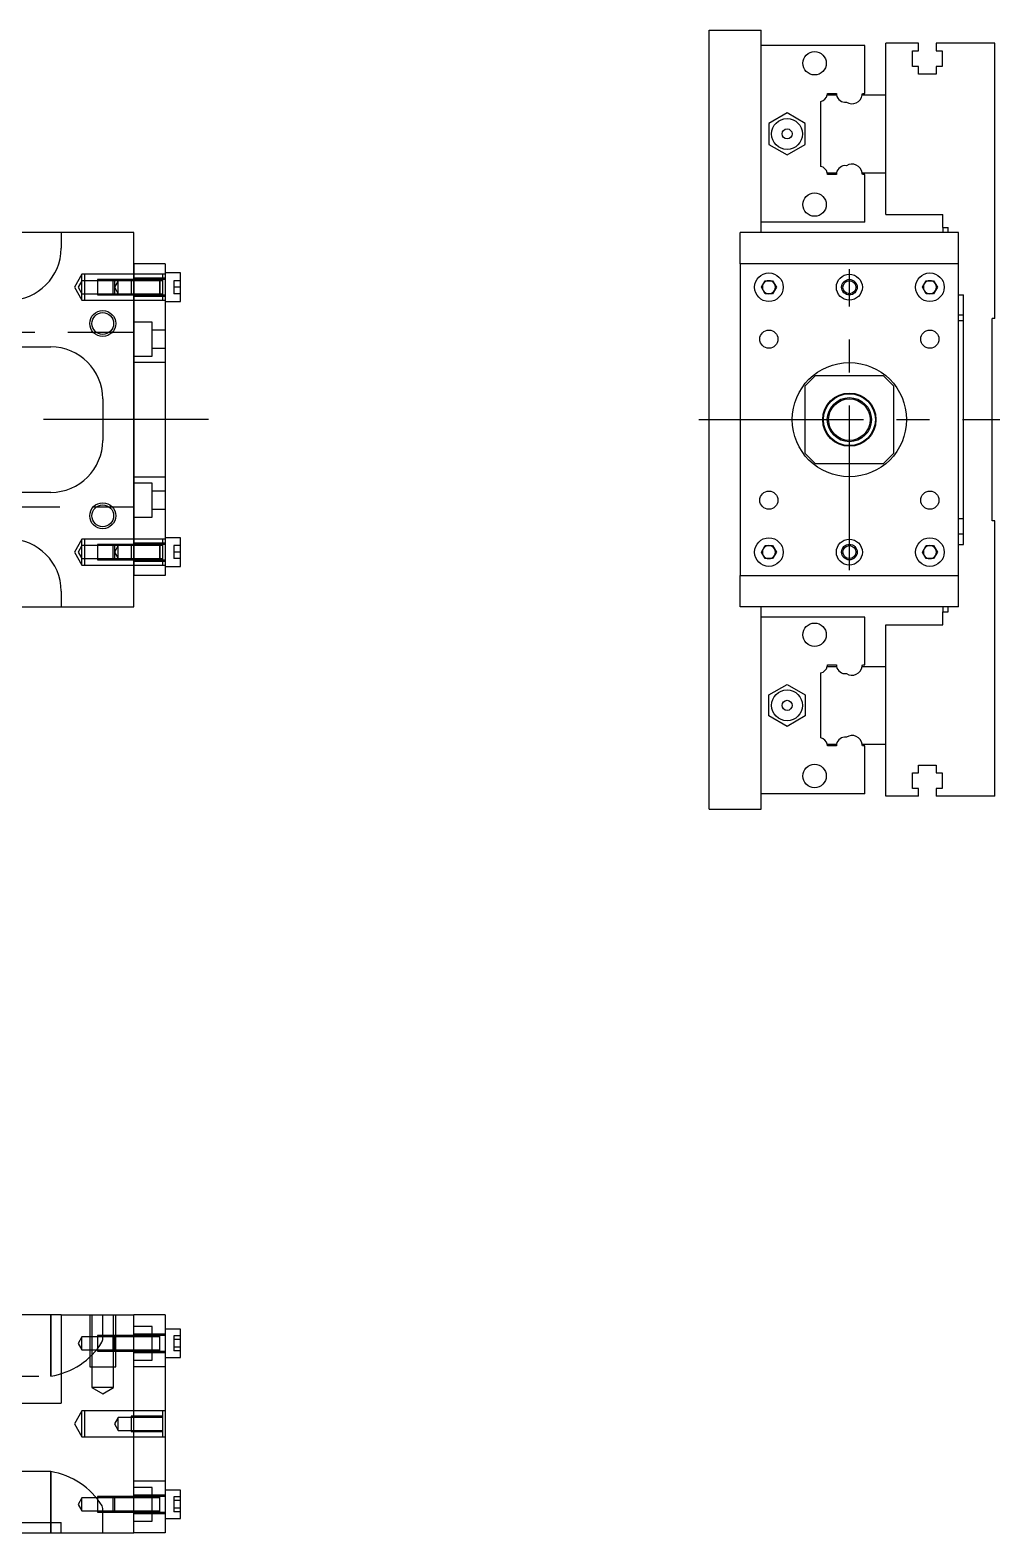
# Model space of a CAD drawing. Extents: x -10 to 536, y -256 to 77.
# Drawn here: x 349 to 535.8, y -214.3 to 75 of the extents above; entities that cross this region are included whole.
import ezdxf

# ---------------------------------------------------------------- set-up
doc = ezdxf.new("R2010")
doc.units = 0
doc.linetypes.add('CENTER', pattern=[50.8, 31.75, -6.35, 6.35, -6.35])
doc.linetypes.add('DASHED', pattern=[19.05, 12.7, -6.35])
doc.layers.get('0').update_dxf_attribs({"linetype": 'CONTINUOUS'})
doc.layers.add('CENTER', color=1, linetype='CENTER')

msp = doc.modelspace()

# ---------------------------------------------------------------- linework, layer by layer
at = {"color": 7, "linetype": 'CONTINUOUS'}
for p, q in [((479.79, -75), (479.79, 75)), ((479.79, 75), (489.79, 75)), ((489.79, 36), (489.79, 75)), ((513.79, 62.5), (513.79, 72.5)), ((520.09, 72.5), (513.79, 72.5)), ((520.09, 71), (520.09, 72.5)), ((523.49, 72.5), (523.49, 71)), ((534.79, 72.5), (523.49, 72.5)), ((534.79, 19.5), (534.79, 72.5)), ((509.79, 72), (489.79, 72)), ((509.79, 62.8), (509.79, 72)), ((518.94, 71), (520.09, 71)), ((518.94, 68), (518.94, 71)), ((523.49, 71), (524.64, 71)), ((524.64, 71), (524.64, 68)), ((520.09, 68), (518.94, 68)), ((520.09, 66.5), (520.09, 68)), ((523.49, 68), (523.49, 66.5)), ((524.64, 68), (523.49, 68)), ((523.49, 66.5), (520.09, 66.5)), ((501.29, 48.752272), (501.29, 61.247728)), ((502.542272, 62.5), (504.31668, 62.5)), ((502.587056, 62.8), (504.29, 62.8)), ((509.267372, 62.5), (513.79, 62.5)), ((509.29, 62.8), (509.79, 62.8)), ((513.79, 47.5), (513.79, 62.5)), ((513.79, 47.5), (513.79, 62.5)), ((494.79, 59.041452), (491.29, 57.020726)), ((498.289999, 57.020726), (494.79, 59.041452)), ((491.29, 57.020726), (491.289999, 52.979274)), ((498.289999, 52.979274), (498.289999, 57.020726)), ((491.289999, 52.979274), (494.79, 50.958548)), ((494.79, 50.958548), (498.289999, 52.979274)), ((502.542272, 47.5), (504.31668, 47.5)), ((504.29, 47.2), (502.587056, 47.2)), ((509.267372, 47.5), (513.79, 47.5)), ((509.79, 47.2), (509.29, 47.2)), ((509.79, 38), (509.79, 47.2)), ((513.79, 39.5), (513.79, 47.5)), ((509.79, 38), (489.79, 38)), ((513.79, 39.5), (524.79, 39.5)), ((524.79, 37), (524.79, 39.5)), ((355, 36), (305, 36)), ((355, 36), (355, 33)), ((369, 36), (355, 36)), ((369, 30), (369, 36)), ((485.79, 30), (485.79, 36)), ((527.79, 36), (485.79, 36)), ((524.79, 37), (525.79, 37)), ((524.79, 37), (524.79, 36)), ((525.79, 36), (525.79, 37)), ((527.79, 30), (527.79, 36)), ((375, 30), (369, 30)), ((369, 30), (369, -30)), ((369, -30), (369, 30)), ((375, 30), (375, -30)), ((485.79, 30), (485.79, -30)), ((527.79, 30), (485.79, 30)), ((527.79, -30), (527.79, 30)), ((378, 28.25), (375, 28.25)), ((378, 22.75), (378, 28.25)), ((489.846624, 25.5), (490.568312, 26.75)), ((490.568312, 26.75), (492.011688, 26.75)), ((492.011688, 26.75), (492.733376, 25.5)), ((520.846624, 25.5), (521.568312, 26.75)), ((521.568312, 26.75), (523.011688, 26.75)), ((523.011688, 26.75), (523.733376, 25.5)), ((490.568312, 24.25), (489.846624, 25.5)), ((492.011688, 24.25), (490.568312, 24.25)), ((492.733376, 25.5), (492.011688, 24.25)), ((521.568312, 24.25), (520.846624, 25.5)), ((523.011688, 24.25), (521.568312, 24.25)), ((523.733376, 25.5), (523.011688, 24.25)), ((527.79, 24), (528.79, 24)), ((528.79, -24), (528.79, 24)), ((375, 22.75), (378, 22.75)), ((528.79, 20.1), (527.79, 20.1)), ((528.79, 19), (527.79, 19)), ((534.79, 19.5), (534.29, 19.5)), ((534.29, -19.5), (534.29, 19.5)), ((338, 14), (353, 14)), ((500.29, 8.5), (498.29, 6.5)), ((498.29, -6.5), (498.29, 6.5)), ((500.29, 8.5), (513.29, 8.5)), ((515.29, 6.5), (513.29, 8.5)), ((515.29, 6.5), (515.29, -6.5)), ((363, 4), (363, -4)), ((498.29, -6.5), (500.29, -8.5)), ((513.29, -8.5), (500.29, -8.5)), ((513.29, -8.5), (515.29, -6.5)), ((353, -14), (338, -14)), ((527.79, -19), (528.79, -19)), ((534.79, -19.5), (534.29, -19.5)), ((534.79, -72.5), (534.79, -19.5)), ((378, -22.75), (375, -22.75)), ((378, -28.25), (378, -22.75)), ((527.79, -22), (528.79, -22)), ((374, -27.000006), (374, -23.999994)), ((374, -26.99949), (374, -23.999994)), ((489.846624, -25.5), (490.568312, -24.25)), ((490.568312, -26.75), (489.846624, -25.5)), ((490.568312, -24.25), (492.011688, -24.25)), ((492.011688, -24.25), (492.733376, -25.5)), ((492.733376, -25.5), (492.011688, -26.75)), ((520.846624, -25.5), (521.568312, -24.25)), ((521.568312, -26.75), (520.846624, -25.5)), ((521.568312, -24.25), (523.011688, -24.25)), ((523.011688, -24.25), (523.733376, -25.5)), ((523.733376, -25.5), (523.011688, -26.75)), ((527.79, -24), (528.79, -24)), ((374, -27.000006), (374, -26.99949)), ((375, -28.25), (378, -28.25)), ((492.011688, -26.75), (490.568312, -26.75)), ((523.011688, -26.75), (521.568312, -26.75)), ((375, -30), (369, -30)), ((369, -36), (369, -30)), ((485.79, -30), (527.79, -30)), ((485.79, -36), (485.79, -30)), ((527.79, -36), (527.79, -30)), ((355, -33), (355, -36)), ((305, -36), (355, -36)), ((355, -36), (369, -36)), ((527.79, -36), (485.79, -36)), ((489.79, -75), (489.79, -36)), ((524.79, -36), (524.79, -37)), ((524.79, -39.5), (524.79, -37)), ((524.79, -37), (525.79, -37)), ((525.79, -37), (525.79, -36)), ((509.79, -38), (489.79, -38)), ((509.79, -47.2), (509.79, -38)), ((513.79, -47.5), (513.79, -39.5)), ((513.79, -39.5), (524.79, -39.5)), ((501.29, -61.247728), (501.29, -48.752272)), ((502.542272, -47.5), (504.31668, -47.5)), ((502.587056, -47.2), (504.29, -47.2)), ((509.267372, -47.5), (513.79, -47.5)), ((509.29, -47.2), (509.79, -47.2)), ((513.79, -62.5), (513.79, -47.5)), ((513.79, -62.5), (513.79, -47.5)), ((491.289999, -52.979274), (494.79, -50.958548)), ((494.79, -50.958548), (498.289999, -52.979274)), ((491.29, -57.020726), (491.289999, -52.979274)), ((498.289999, -52.979274), (498.289999, -57.020726)), ((494.79, -59.041452), (491.29, -57.020726)), ((498.289999, -57.020726), (494.79, -59.041452)), ((502.542272, -62.5), (504.31668, -62.5)), ((504.29, -62.8), (502.587056, -62.8)), ((509.267372, -62.5), (513.79, -62.5)), ((509.79, -62.8), (509.29, -62.8)), ((509.79, -72), (509.79, -62.8)), ((513.79, -72.5), (513.79, -62.5)), ((520.09, -66.5), (523.49, -66.5)), ((520.09, -68), (520.09, -66.5)), ((523.49, -66.5), (523.49, -68)), ((518.94, -68), (520.09, -68)), ((518.94, -71), (518.94, -68)), ((523.49, -68), (524.64, -68)), ((524.64, -68), (524.64, -71)), ((509.79, -72), (489.79, -72)), ((520.09, -71), (518.94, -71)), ((520.09, -72.5), (520.09, -71)), ((523.49, -71), (523.49, -72.5)), ((524.64, -71), (523.49, -71)), ((479.79, -75), (489.79, -75)), ((520.09, -72.5), (513.79, -72.5)), ((534.79, -72.5), (523.49, -72.5)), ((355, -172.31), (345, -172.31)), ((355, -172.31), (369, -172.31)), ((355, -172.31), (355, -189.31)), ((375, -172.31), (369, -172.31)), ((369, -214.31), (369, -172.31)), ((375, -172.31), (375, -214.31)), ((378, -175.06), (375, -175.06)), ((378, -180.56), (378, -175.06)), ((375, -180.56), (378, -180.56)), ((340, -189.31), (355, -189.31)), ((378, -206.06), (375, -206.06)), ((378, -211.56), (378, -206.06)), ((340, -212.31), (355, -212.31)), ((355, -214.31), (355, -212.31)), ((375, -211.56), (378, -211.56)), ((345, -214.31), (355, -214.31)), ((355, -214.31), (369, -214.31)), ((375, -214.31), (369, -214.31))]:
    msp.add_line(p, q, dxfattribs=at)
at = {"color": 3, "linetype": 'DASHED'}
for p, q in [((359, 28), (357.556624, 25.5)), ((359, 26.75), (358.278312, 25.5)), ((359, 26.75), (359, 28)), ((359.5, 28), (359, 28)), ((359, 24.25), (359, 26.75)), ((362, 26.75), (359, 26.75)), ((359.5, 28), (359.5, 23)), ((369, 28), (359.5, 28)), ((362, 26.999994), (362, 24.000006)), ((365.25, 26.999994), (362, 26.999994)), ((365, 26.75), (362, 26.75)), ((365.25, 27), (365, 26.75)), ((365, 24.25), (365, 26.75)), ((369, 26.75), (365, 26.75)), ((365.25, 27), (365.25, 24)), ((369, 27), (365.25, 27)), ((369, 26.999994), (365.25, 26.999994)), ((366, 26.75), (365.278312, 25.5)), ((366, 24.25), (366, 26.75)), ((368.5, 26.999994), (368.5, 26.75)), ((368.5, 26.75), (368.5, 24.25)), ((374.5, 28), (369, 28)), ((375, 27.25), (369, 27.25)), ((374, 27), (369, 27)), ((374, 26.75), (369, 26.75)), ((374, 27), (373.995, 27)), ((374, 23.999994), (374, 27.000006)), ((374, 23.999994), (374, 27.000006)), ((374, 26.75), (374, 27.000006)), ((374, 26.875392), (374, 27)), ((374.005, 27), (374, 27)), ((375, 27), (374, 27)), ((374, 27), (374, 26.875392)), ((374, 24.124608), (374, 26.875392)), ((374, 26.875392), (374, 25.498804)), ((374, 24.25), (374, 26.75)), ((374.5, 26.75), (374, 26.75)), ((374.5, 28), (374.5, 27)), ((375, 28), (374.5, 28)), ((374.5, 27), (374.5, 24)), ((376.7, 26.75), (376.7, 25.5)), ((378, 26.75), (376.7, 26.75)), ((357.556624, 25.5), (359, 23)), ((358.278312, 25.5), (359, 24.25)), ((359, 23), (359, 24.25)), ((359, 24.25), (362, 24.25)), ((362, 24.25), (365, 24.25)), ((362, 24.000006), (365.25, 24.000006)), ((365, 24.25), (369, 24.25)), ((365, 24.25), (365.25, 24)), ((365.25, 24.000006), (369, 24.000006)), ((365.25, 24), (369, 24)), ((365.278312, 25.5), (366, 24.25)), ((368.5, 24.25), (368.5, 24.000006)), ((369, 24.25), (374, 24.25)), ((369, 24), (374, 24)), ((369, 23.75), (375, 23.75)), ((373.995, 24), (374, 24)), ((374, 25.498804), (374, 24.124608)), ((374, 23.999994), (374, 24.25)), ((374, 24.25), (374.5, 24.25)), ((374, 24), (374, 24.124608)), ((374, 24.124608), (374, 24)), ((374, 24), (374.005, 24)), ((374, 24), (375, 24)), ((374.5, 24), (374.5, 23)), ((376.7, 25.5), (376.7, 24.25)), ((378, 25.5), (376.7, 25.5)), ((378, 24.25), (376.7, 24.25)), ((359, 23), (359.5, 23)), ((359.5, 23), (369, 23)), ((369, 23), (374.5, 23)), ((374.5, 23), (375, 23)), ((372.5, 18.75), (369, 18.75)), ((372.5, 12.25), (372.5, 18.75)), ((369, 16.75), (323, 16.75)), ((375, 17.25), (372.5, 17.25)), ((369, 12.25), (372.5, 12.25)), ((372.5, 13.75), (375, 13.75)), ((375, 11), (369, 11)), ((369, -11), (375, -11)), ((372.5, -12.25), (369, -12.25)), ((372.5, -18.75), (372.5, -12.25)), ((375, -13.75), (372.5, -13.75)), ((323, -16.75), (369, -16.75)), ((372.5, -17.25), (375, -17.25)), ((369, -18.75), (372.5, -18.75)), ((359, -23), (357.556624, -25.5)), ((359, -24.25), (359, -23)), ((359.5, -23), (359, -23)), ((359.5, -23), (359.5, -28)), ((369, -23), (359.5, -23)), ((374.5, -23), (369, -23)), ((374.5, -23), (374.5, -24)), ((375, -23), (374.5, -23)), ((357.556624, -25.5), (359, -28)), ((359, -24.25), (358.278312, -25.5)), ((358.278312, -25.5), (359, -26.75)), ((359, -26.75), (359, -24.25)), ((362, -24.25), (359, -24.25)), ((365.25, -24.000002), (362, -24.000006)), ((362, -24.000006), (362, -26.999994)), ((365, -24.25), (362, -24.25)), ((365.25, -24), (365, -24.25)), ((365, -26.75), (365, -24.25)), ((369, -24.25), (365, -24.25)), ((365.25, -24), (365.25, -27)), ((369, -24), (365.25, -24)), ((369, -24.000006), (365.25, -24.000002)), ((366, -24.25), (365.278312, -25.5)), ((365.278312, -25.5), (366, -26.75)), ((366, -26.75), (366, -24.25)), ((368.5, -24.000006), (368.5, -24.25)), ((368.5, -24.25), (368.5, -26.75)), ((375, -23.75), (369, -23.75)), ((374, -24), (369, -24)), ((374, -24.25), (369, -24.25)), ((374, -24), (373.995, -24)), ((374, -24.124608), (374, -24)), ((375, -24), (374, -24)), ((374.005, -24), (374, -24)), ((374, -24), (374, -24.124608)), ((374, -26.875392), (374, -24.124608)), ((374, -24.124608), (374, -25.501196)), ((374.5, -24.25), (374, -24.25)), ((374, -25.501196), (374, -26.875392)), ((374.5, -24), (374.5, -27)), ((376.7, -24.25), (376.7, -25.5)), ((378, -24.25), (376.7, -24.25)), ((378, -25.5), (376.7, -25.5)), ((376.7, -25.5), (376.7, -26.75)), ((359, -28), (359, -26.75)), ((359, -26.75), (362, -26.75)), ((359, -28), (359.5, -28)), ((359.5, -28), (369, -28)), ((362, -26.75), (365, -26.75)), ((362, -26.999994), (365.25, -26.999998)), ((365, -26.75), (369, -26.75)), ((365, -26.75), (365.25, -27)), ((365.25, -26.999998), (369, -26.999994)), ((365.25, -27), (369, -27)), ((368.5, -26.75), (368.5, -26.999994)), ((369, -26.75), (374, -26.75)), ((369, -27), (374, -27)), ((369, -27.25), (375, -27.25)), ((369, -28), (374.5, -28)), ((373.995, -27), (374, -27)), ((374, -26.75), (374.5, -26.75)), ((374, -27), (374, -26.875392)), ((374, -26.875392), (374, -27)), ((374, -27), (375, -27)), ((374, -27), (374.005, -27)), ((374.5, -27), (374.5, -28)), ((374.5, -28), (375, -28)), ((378, -26.75), (376.7, -26.75)), ((353, -172.31), (353, -184.114212)), ((353, -184.114212), (353, -172.31)), ((360.500006, -172.31), (360.500006, -182.31)), ((360.9, -172.31), (360.9, -182.31)), ((363, -177.044622), (363, -172.31)), ((365.1, -182.31), (365.1, -172.31)), ((365.499994, -182.31), (365.499994, -172.31)), ((365.25, -176.310002), (362, -176.310006)), ((362, -176.310006), (362, -179.309994)), ((365.25, -176.31), (365, -176.56)), ((365.25, -176.31), (365.25, -179.31)), ((369, -176.31), (365.25, -176.31)), ((369, -176.310006), (365.25, -176.310002)), ((372.5, -174.56), (369, -174.56)), ((375, -176.06), (369, -176.06)), ((374, -176.31), (369, -176.31)), ((372.5, -181.06), (372.5, -174.56)), ((374, -176.31), (373.995, -176.31)), ((374, -177.679962), (374, -176.309994)), ((374, -176.434678), (374, -176.31)), ((374.005, -176.31), (374, -176.31)), ((375, -176.31), (374, -176.31)), ((374, -177.679964), (374, -176.434678)), ((376.7, -176.366624), (376.7, -177.088312)), ((378, -176.366624), (376.7, -176.366624)), ((359, -176.56), (358.278312, -177.81)), ((358.278312, -177.81), (359, -179.06)), ((359, -179.06), (359, -176.56)), ((362, -176.56), (359, -176.56)), ((359, -179.06), (362, -179.06)), ((365, -176.56), (362, -176.56)), ((362, -179.06), (365, -179.06)), ((362, -179.309994), (365.25, -179.309998)), ((362.840926, -177.587602), (362.9594, -177.292522)), ((362.9594, -177.292522), (363, -177.044622)), ((365, -179.06), (365, -176.56)), ((369, -176.56), (365, -176.56)), ((365, -179.06), (369, -179.06)), ((365, -179.06), (365.25, -179.31)), ((365.25, -179.309998), (369, -179.309994)), ((365.25, -179.31), (369, -179.31)), ((374, -176.56), (369, -176.56)), ((369, -179.06), (374, -179.06)), ((369, -179.31), (374, -179.31)), ((373.995, -179.31), (374, -179.31)), ((374, -177.813062), (374, -177.679962)), ((374, -177.813062), (374, -177.679964)), ((374, -179.310006), (374, -177.813062)), ((374, -178.010046), (374, -177.813062)), ((374, -179.18533), (374, -178.010046)), ((374, -179.31), (374, -179.18533)), ((374, -179.31), (374.005, -179.31)), ((374, -179.31), (375, -179.31)), ((378, -177.088312), (376.7, -177.088312)), ((376.7, -177.088312), (376.7, -178.531688)), ((378, -178.531688), (376.7, -178.531688)), ((376.7, -178.531688), (376.7, -179.253376)), ((378, -179.253376), (376.7, -179.253376)), ((369, -179.56), (375, -179.56)), ((369, -181.06), (372.5, -181.06)), ((338, -184.114212), (353, -184.114212)), ((360.500006, -182.31), (365.499994, -182.31)), ((360.9, -182.31), (360.9, -186.31)), ((365.1, -186.31), (365.1, -182.31)), ((375, -182.31), (369, -182.31)), ((363, -186.31), (360.9, -186.31)), ((360.9, -186.31), (363, -187.522436)), ((365.1, -186.31), (363, -186.31)), ((363, -187.522436), (365.1, -186.31)), ((359, -190.81), (357.556624, -193.31)), ((359, -195.81), (359, -190.81)), ((359.5, -190.81), (359, -190.81)), ((359.5, -190.81), (359.5, -195.81)), ((369, -190.81), (359.5, -190.81)), ((374.5, -190.81), (369, -190.81)), ((374.5, -190.81), (374.5, -195.81)), ((375, -190.81), (374.5, -190.81)), ((357.556624, -193.31), (359, -195.81)), ((366, -192.06), (365.278312, -193.31)), ((365.278312, -193.31), (366, -194.56)), ((366, -194.56), (366, -192.06)), ((368.5, -192.06), (366, -192.06)), ((368.5, -191.810006), (368.5, -194.809994)), ((369, -191.810006), (368.5, -191.810006)), ((374.5, -192.06), (368.5, -192.06)), ((374.5, -191.810006), (369, -191.810006)), ((359, -195.81), (359.5, -195.81)), ((359.5, -195.81), (369, -195.81)), ((366, -194.56), (368.5, -194.56)), ((368.5, -194.56), (374.5, -194.56)), ((368.5, -194.809994), (369, -194.809994)), ((369, -194.809994), (374.5, -194.809994)), ((369, -195.81), (374.5, -195.81)), ((374.5, -195.81), (375, -195.81)), ((353, -202.505788), (338, -202.505788)), ((353, -202.505788), (353, -214.31)), ((353, -212.31), (353, -202.505788)), ((369, -204.31), (375, -204.31)), ((359, -207.56), (358.278312, -208.81)), ((359, -210.06), (359, -207.56)), ((362, -207.56), (359, -207.56)), ((362, -207.310006), (362, -210.309994)), ((365.25, -207.310006), (362, -207.310006)), ((365, -207.56), (362, -207.56)), ((365.25, -207.31), (365, -207.56)), ((365, -210.06), (365, -207.56)), ((369, -207.56), (365, -207.56)), ((365.25, -207.31), (365.25, -210.31)), ((369, -207.31), (365.25, -207.31)), ((369, -207.310006), (365.25, -207.310006)), ((372.5, -205.56), (369, -205.56)), ((375, -207.06), (369, -207.06)), ((374, -207.31), (369, -207.31)), ((374, -207.56), (369, -207.56)), ((372.5, -212.06), (372.5, -205.56)), ((374, -207.31), (373.995, -207.31)), ((374, -208.679962), (374, -207.309994)), ((374, -207.434678), (374, -207.31)), ((375, -207.31), (374, -207.31)), ((374.005, -207.31), (374, -207.31)), ((374, -208.679964), (374, -207.434678)), ((376.7, -207.366624), (376.7, -208.088312)), ((378, -207.366624), (376.7, -207.366624)), ((376.7, -208.088312), (376.7, -209.531688)), ((378, -208.088312), (376.7, -208.088312)), ((358.278312, -208.81), (359, -210.06)), ((359, -210.06), (362, -210.06)), ((362, -210.06), (365, -210.06)), ((362, -210.309994), (365.25, -210.309994)), ((362.96689, -209.353798), (362.86994, -209.09346)), ((363, -209.575378), (362.96689, -209.353798)), ((363, -214.31), (363, -209.575378)), ((365, -210.06), (369, -210.06)), ((365, -210.06), (365.25, -210.31)), ((365.25, -210.309994), (369, -210.309994)), ((365.25, -210.31), (369, -210.31)), ((369, -210.06), (374, -210.06)), ((369, -210.31), (374, -210.31)), ((369, -210.56), (375, -210.56)), ((373.995, -210.31), (374, -210.31)), ((374, -208.813062), (374, -208.679962)), ((374, -208.813062), (374, -208.679964)), ((374, -210.310006), (374, -208.813062)), ((374, -209.010046), (374, -208.813062)), ((374, -210.18533), (374, -209.010046)), ((374, -210.31), (374, -210.18533)), ((374, -210.31), (375, -210.31)), ((374, -210.31), (374.005, -210.31)), ((378, -209.531688), (376.7, -209.531688)), ((376.7, -209.531688), (376.7, -210.253376)), ((378, -210.253376), (376.7, -210.253376)), ((353, -214.31), (353, -212.31)), ((369, -212.06), (372.5, -212.06))]:
    msp.add_line(p, q, dxfattribs=at)
at = {"color": 7, "linetype": 'CONTINUOUS'}
for centre, radius in [((500.089999, 68.6), 2.25), ((494.79, 55), 2.97), ((494.79, 55), 0.97), ((500.089999, 41.4), 2.25), ((491.29, 25.5), 2.75), ((506.79, 25.5), 2.5), ((506.79, 25.5), 1.25), ((522.29, 25.5), 2.75), ((363, 18.5), 2.1), ((491.29, 15.5), 1.75), ((522.29, 15.5), 1.75), ((506.79, 0), 11), ((506.79, 0), 5.125), ((506.79, 0), 5), ((506.79, 0), 4.25), ((506.79, 0), 4), ((491.29, -15.5), 1.75), ((522.29, -15.5), 1.75), ((363, -18.5), 2.1), ((491.29, -25.5), 2.75), ((506.79, -25.5), 2.5), ((522.29, -25.5), 2.75), ((506.79, -25.5), 1.25), ((500.089999, -41.4), 2.25), ((494.79, -55), 2.97), ((494.79, -55), 0.97), ((500.089999, -68.6), 2.25)]:
    msp.add_circle(centre, radius, dxfattribs=at)
at = {"color": 3, "linetype": 'CONTINUOUS'}
for centre, radius in [((506.79, 25.5), 1.5), ((363, 18.5), 2.5), ((363, -18.5), 2.5), ((506.79, -25.5), 1.5)]:
    msp.add_circle(centre, radius, dxfattribs=at)
at = {"color": 7, "linetype": 'CONTINUOUS'}
for centre, radius, start, end in [((500.89, 62.9), 1.7, 283.608961, 346.391039), ((500.89, 62.9), 1.7, 346.391039, 356.627713), ((505.99, 62.8), 1.7, 180, 190.164249), ((505.99, 62.8), 1.7, 190.164249, 277.540197), ((507.29, 62.8), 2, 237.42103, 351.373073), ((507.29, 62.8), 2, 351.373073, 0), ((507.29, 47.2), 2, 8.626927, 122.57897), ((500.89, 47.1), 1.7, 13.608961, 76.391039), ((500.89, 47.1), 1.7, 3.372287, 13.608961), ((505.99, 47.2), 1.7, 169.835751, 180), ((505.99, 47.2), 1.7, 82.459803, 169.835751), ((507.29, 47.2), 2, 0, 8.626927), ((345, 33), 10, 270, 0), ((491.29, 25.5), 1.25, 150, 180), ((491.29, 25.5), 1.25, 90, 150), ((491.29, 25.5), 1.25, 30, 90), ((491.29, 25.5), 1.25, 330, 30), ((522.29, 25.5), 1.25, 150, 180), ((522.29, 25.5), 1.25, 90, 150), ((522.29, 25.5), 1.25, 30, 90), ((522.29, 25.5), 1.25, 330, 30), ((491.29, 25.5), 1.25, 180, 210), ((491.29, 25.5), 1.25, 210, 270), ((491.29, 25.5), 1.25, 270, 330), ((522.29, 25.5), 1.25, 180, 210), ((522.29, 25.5), 1.25, 210, 270), ((522.29, 25.5), 1.25, 270, 330), ((353, 4), 10, 0, 90), ((353, -4), 10, 270, 0), ((345, -33), 10, 0, 90), ((491.29, -25.5), 1.25, 150, 180), ((491.29, -25.5), 1.25, 180, 210), ((491.29, -25.5), 1.25, 90, 150), ((491.29, -25.5), 1.25, 30, 90), ((491.29, -25.5), 1.25, 330, 30), ((522.29, -25.5), 1.25, 150, 180), ((522.29, -25.5), 1.25, 180, 210), ((522.29, -25.5), 1.25, 90, 150), ((522.29, -25.5), 1.25, 30, 90), ((522.29, -25.5), 1.25, 330, 30), ((491.29, -25.5), 1.25, 210, 270), ((491.29, -25.5), 1.25, 270, 330), ((522.29, -25.5), 1.25, 210, 270), ((522.29, -25.5), 1.25, 270, 330), ((500.89, -47.1), 1.7, 283.608961, 346.391039), ((500.89, -47.1), 1.7, 346.391039, 356.627713), ((505.99, -47.2), 1.7, 180, 190.164249), ((505.99, -47.2), 1.7, 190.164249, 277.540197), ((507.29, -47.2), 2, 237.42103, 351.373073), ((507.29, -47.2), 2, 351.373073, 0), ((500.89, -62.9), 1.7, 13.608961, 76.391039), ((500.89, -62.9), 1.7, 3.372287, 13.608961), ((505.99, -62.8), 1.7, 169.835751, 180), ((505.99, -62.8), 1.7, 82.459803, 169.835751), ((507.29, -62.8), 2, 8.626927, 122.57897), ((507.29, -62.8), 2, 0, 8.626927)]:
    msp.add_arc(centre, radius, start, end, dxfattribs=at)
at = {"color": 3, "linetype": 'DASHED'}
for centre, radius, start, end in [((350.815867, -170.138484), 14.145367, 278.88236378, 328.22318375), ((350.798725, -216.491461), 14.157848, 31.50258976, 81.05531002)]:
    msp.add_arc(centre, radius, start, end, dxfattribs=at)
at = {"layer": 'CENTER', "color": 1, "linetype": 'CENTER'}
for p, q in [((506.79, -29), (506.79, 29)), ((383.361871, 0), (-10.32213, 0)), ((477.79, 0), (535.79, 0))]:
    msp.add_line(p, q, dxfattribs=at)

doc.saveas('drawing.dxf')
